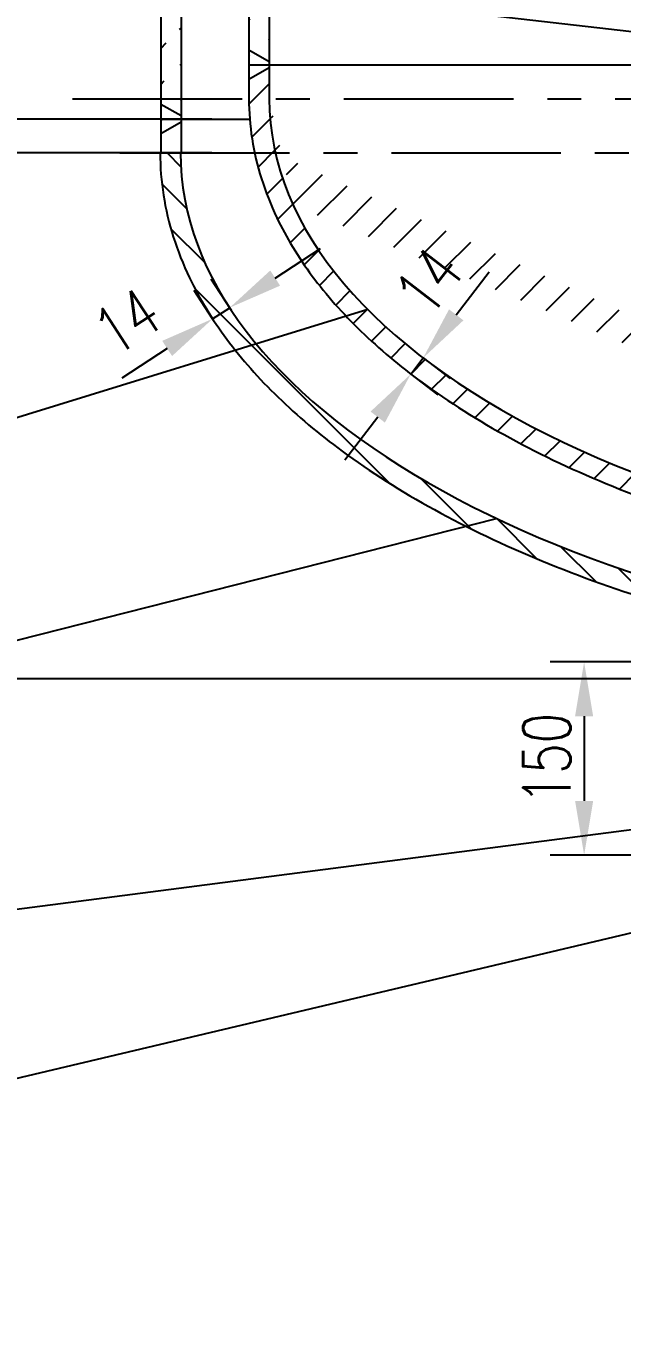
# Model space of a CAD drawing. Extents: x -8296 to 120, y 3711 to 9655.
# Drawn here: x -7070 to -6631, y 5022 to 5977 of the extents above; entities that cross this region are included whole.
import ezdxf

# ---------------------------------------------------------------- set-up
doc = ezdxf.new("R2010")
doc.units = 0
doc.header["$LTSCALE"] = 100
doc.header["$MEASUREMENT"] = 0
doc.linetypes.add('CENTER', pattern=[2, 1.25, -0.25, 0.25, -0.25])
doc.layers.get('0').update_dxf_attribs({"linetype": 'CONTINUOUS'})
doc.layers.get('DEFPOINTS').update_dxf_attribs({"linetype": 'CONTINUOUS'})
doc.layers.add('1', color=1, linetype='CENTER')
doc.layers.add('5', color=6, linetype='CONTINUOUS')
doc.styles.add('ROMANS', font='romans', dxfattribs={"width": 0.75})
doc.styles.get("Standard").update_dxf_attribs({"font": 'txt', "width": 0.75, "bigfont": 'hztxt'})
doc.dimstyles.get("Standard").update_dxf_attribs({"dimtxt": 0.18, "dimasz": 0.18, "dimexe": 0.18, "dimexo": 0.0625, "dimgap": 0.09, "dimtad": 0, "dimtih": 1, "dimtoh": 1, "dimdec": 4, "dimzin": 0, "dimdsep": 46, "dimtxsty": 'Standard', "dimcen": 0.09, "dimadec": 0, "dimazin": 0, "dimtfac": 1, "dimtdec": 4, "dimtofl": 0, "dimtmove": 0, "dimatfit": 3, "dimfxl": 0, "dimtolj": 1, "dimtzin": 0, "dimarcsym": 0})
pattern_1 = [(135, (-1491.812829333329, -42.4829547601712), (-13.25825214724777, -13.25825214724776), [])]
pattern_2 = [(45, (-1491.812829333329, -42.4829547601712), (-13.25825214724776, 13.25825214724777), [])]

# ---------------------------------------------------------------- blocks, each defined once
blk = doc.blocks.new('*D3')
at = {"layer": '5', "color": 0, "lineweight": -2}
for p, q in [((-6405.646947765792, 5507.747266740188), (-6684.026667333328, 5507.747266740188)), ((-6659.026667333328, 5467.747266740188), (-6659.026667333328, 5405.361029363767)), ((-6415.499415394796, 5365.361029363767), (-6684.026667333328, 5365.361029363767))]:
    blk.add_line(p, q, dxfattribs=at)
at = {"layer": '5', "color": 0}
for points in [[(-6665.693333999995, 5467.747266740188), (-6652.360000666661, 5467.747266740188), (-6659.026667333328, 5507.747266740188)], [(-6665.693333999995, 5405.361029363767), (-6652.360000666661, 5405.361029363767), (-6659.026667333328, 5365.361029363767)]]:
    blk.add_solid(points, dxfattribs=at)
at = {"layer": 'DEFPOINTS', "color": 0}
for p in [(-6405.646947765792, 5507.747266740188), (-6659.026667333328, 5365.361029363767), (-6415.499415394796, 5365.361029363767)]:
    blk.add_point(p, dxfattribs=at)
at = {"layer": '5', "color": 0, "insert": (-6686.526667333329, 5436.554148051975), "char_height": 35, "attachment_point": 5, "rotation": 90, "style": 'ROMANS'}
blk.add_mtext('\\A1;150', dxfattribs=at)
blk = doc.blocks.new('*D14')
at = {"layer": '5', "color": 0, "lineweight": -2}
for p, q in [((-7007.870067486721, 7197.858074239827), (-7445.810391333328, 7197.858074239827)), ((-7420.810391333328, 7157.858074239827), (-7420.810391333329, 5947.858074239828)), ((-6935.418798333329, 5907.858074239828), (-7445.810391333329, 5907.858074239828))]:
    blk.add_line(p, q, dxfattribs=at)
at = {"layer": '5', "color": 0}
for points in [[(-7427.477057999995, 7157.858074239827), (-7414.143724666661, 7157.858074239827), (-7420.810391333328, 7197.858074239827)], [(-7427.477057999996, 5947.858074239828), (-7414.143724666662, 5947.858074239828), (-7420.810391333329, 5907.858074239828)]]:
    blk.add_solid(points, dxfattribs=at)
at = {"layer": 'DEFPOINTS', "color": 0}
for p in [(-7007.870067486721, 7197.858074239827), (-7420.810391333329, 5907.858074239828), (-6935.418798333329, 5907.858074239828)]:
    blk.add_point(p, dxfattribs=at)
at = {"layer": '5', "color": 0, "insert": (-7448.31039133333, 6552.858074239827), "char_height": 35, "attachment_point": 5, "rotation": 90, "style": 'ROMANS'}
blk.add_mtext('\\A1;1290', dxfattribs=at)
blk = doc.blocks.new('*D24')
at = {"layer": '5', "color": 0, "lineweight": -2}
for p, q in [((-7183.27920833333, 5947.858074239828), (-7183.27920833333, 5987.858074239828)), ((-6933.337468333328, 5907.858074239828), (-7208.27920833333, 5907.858074239828)), ((-7183.27920833333, 5907.858074239828), (-7183.27920833333, 5882.858074239829)), ((-6933.337468333328, 5882.858074239829), (-7208.27920833333, 5882.858074239829)), ((-7183.27920833333, 5842.858074239829), (-7183.27920833333, 5802.858074239829))]:
    blk.add_line(p, q, dxfattribs=at)
at = {"layer": '5', "color": 0}
for points in [[(-7189.945874999997, 5947.858074239828), (-7176.612541666663, 5947.858074239828), (-7183.27920833333, 5907.858074239828)], [(-7189.945874999997, 5842.858074239829), (-7176.612541666663, 5842.858074239829), (-7183.27920833333, 5882.858074239829)]]:
    blk.add_solid(points, dxfattribs=at)
at = {"layer": 'DEFPOINTS', "color": 0}
for p in [(-6933.337468333328, 5907.858074239828), (-7183.27920833333, 5882.858074239829), (-6933.337468333328, 5882.858074239829)]:
    blk.add_point(p, dxfattribs=at)
at = {"layer": '5', "color": 0, "insert": (-7219.788340333327, 5960.592356239828), "char_height": 35, "attachment_point": 5, "rotation": 90, "style": 'ROMANS'}
blk.add_mtext('\\A1;25', dxfattribs=at)
blk = doc.blocks.new('*D25')
at = {"layer": '5', "color": 0, "lineweight": -2}
for p, q in [((-7001.063719333328, 5882.858074239829), (-7208.27920833333, 5882.858074239829)), ((-7183.27920833333, 5535.201199239828), (-7183.27920833333, 5842.858074239829)), ((-6243.720415006901, 5495.201199239828), (-7208.27920833333, 5495.201199239828))]:
    blk.add_line(p, q, dxfattribs=at)
at = {"layer": '5', "color": 0}
for points in [[(-7189.945874999997, 5842.858074239829), (-7176.612541666663, 5842.858074239829), (-7183.27920833333, 5882.858074239829)], [(-7189.945874999997, 5535.201199239828), (-7176.612541666663, 5535.201199239828), (-7183.27920833333, 5495.201199239828)]]:
    blk.add_solid(points, dxfattribs=at)
at = {"layer": 'DEFPOINTS', "color": 0}
for p in [(-7183.27920833333, 5882.858074239829), (-7001.063719333328, 5882.858074239829), (-6243.720415006901, 5495.201199239828)]:
    blk.add_point(p, dxfattribs=at)
at = {"layer": '5', "color": 0, "insert": (-7210.779208333331, 5689.029636739827), "char_height": 35, "attachment_point": 5, "rotation": 90, "style": 'ROMANS'}
blk.add_mtext('\\A1;375', dxfattribs=at)
blk = doc.blocks.new('*D26')
at = {"layer": '5', "color": 0, "lineweight": -2}
for p, q in [((-7420.810391333329, 5907.858074239828), (-7445.810391333329, 5907.858074239828)), ((-7420.810391333329, 5535.201199239828), (-7420.810391333329, 5867.858074239828)), ((-6989.657161333327, 5495.201199239828), (-7445.810391333329, 5495.201199239828))]:
    blk.add_line(p, q, dxfattribs=at)
at = {"layer": '5', "color": 0}
for points in [[(-7427.477057999996, 5867.858074239828), (-7414.143724666662, 5867.858074239828), (-7420.810391333329, 5907.858074239828)], [(-7427.477057999996, 5535.201199239828), (-7414.143724666662, 5535.201199239828), (-7420.810391333329, 5495.201199239828)]]:
    blk.add_solid(points, dxfattribs=at)
at = {"layer": 'DEFPOINTS', "color": 0}
for p in [(-7420.810391333329, 5907.858074239828), (-7420.810391333329, 5907.858074239828), (-6989.657161333327, 5495.201199239828)]:
    blk.add_point(p, dxfattribs=at)
at = {"layer": '5', "color": 0, "insert": (-7448.31039133333, 5701.529636739827), "char_height": 35, "attachment_point": 5, "rotation": 90, "style": 'ROMANS'}
blk.add_mtext('\\A1;400', dxfattribs=at)
blk = doc.blocks.new('*D29')
at = {"layer": '5', "color": 0, "lineweight": -2}
for p, q in [((-6753.264215380563, 5763.580303597149), (-6728.905448899078, 5795.308059513704)), ((-6786.757496572379, 5719.954668805411), (-6777.622981862048, 5731.852547680594)), ((-6777.622981862049, 5731.852547680595), (-6757.793134414201, 5716.628318629667)), ((-6786.75749657238, 5719.954668805412), (-6766.927649124532, 5704.730439754483)), ((-6811.116263053864, 5688.226912888856), (-6835.475029535348, 5656.499156972301))]:
    blk.add_line(p, q, dxfattribs=at)
at = {"layer": '5', "color": 0}
for points in [[(-6758.552174699988, 5767.64009801073), (-6747.976256061137, 5759.520509183569), (-6777.622981862048, 5731.852547680594)], [(-6816.404222373289, 5692.286707302436), (-6805.828303734438, 5684.167118475275), (-6786.757496572379, 5719.954668805411)]]:
    blk.add_solid(points, dxfattribs=at)
at = {"layer": 'DEFPOINTS', "color": 0}
for p in [(-6777.622981862049, 5731.852547680595), (-6777.622981862048, 5731.852547680594), (-6786.75749657238, 5719.954668805412)]:
    blk.add_point(p, dxfattribs=at)
at = {"layer": '5', "color": 0, "insert": (-6773.391770333328, 5788.442449239832), "char_height": 35, "attachment_point": 5, "rotation": 52.484996065118146, "style": 'ROMANS'}
blk.add_mtext('\\A1;14', dxfattribs=at)
blk = doc.blocks.new('*D30')
at = {"layer": '5', "color": 0, "lineweight": -2}
for p, q in [((-6886.703503057313, 5790.669650495931), (-6853.188085388012, 5812.503495289103)), ((-6920.218920726613, 5768.835805702759), (-6933.865073722346, 5789.782941746073)), ((-6932.786978408774, 5760.648259795036), (-6946.433131404507, 5781.595395838351)), ((-6932.786978408774, 5760.648259795036), (-6920.218920726614, 5768.83580570276)), ((-6966.302396078076, 5738.814415001865), (-6999.817813747377, 5716.980570208694))]:
    blk.add_line(p, q, dxfattribs=at)
at = {"layer": '5', "color": 0}
for points in [[(-6890.342477189508, 5796.255553440815), (-6883.064528925119, 5785.083747551049), (-6920.218920726614, 5768.83580570276)], [(-6969.94137021027, 5744.400317946748), (-6962.663421945881, 5733.228512056982), (-6932.786978408774, 5760.648259795036)]]:
    blk.add_solid(points, dxfattribs=at)
at = {"layer": 'DEFPOINTS', "color": 0}
for p in [(-6920.218920726613, 5768.835805702759), (-6920.218920726614, 5768.83580570276), (-6932.786978408774, 5760.648259795036)]:
    blk.add_point(p, dxfattribs=at)
at = {"layer": '5', "color": 0, "insert": (-6995.75824433333, 5758.71144723983), "char_height": 35, "attachment_point": 5, "rotation": 33.08250348097127, "style": 'ROMANS'}
blk.add_mtext('\\A1;14', dxfattribs=at)

msp = doc.modelspace()

# ---------------------------------------------------------------- hatches: boundary and pattern name
at = {"layer": '5'}
h = msp.add_hatch(dxfattribs=at)
h.set_pattern_fill('ANSI31', color=256, scale=150, angle=90, style=0)
h.set_pattern_definition(pattern_1)
edge = h.paths.add_edge_path()
edge.add_line((-6891.050262333327, 7318.482765239827), (-6891.050262333327, 5922.858074239829))
edge.add_line((-6906.050262333327, 7407.233383239827), (-6906.050262333327, 5922.858074239829))
h = msp.add_hatch(dxfattribs=at)
h.set_pattern_fill('ANSI31', color=256, scale=150, style=0)
h.set_pattern_definition(pattern_2)
edge = h.paths.add_edge_path()
edge.add_line((-6956.050262333329, 7131.038269086434), (-6956.050262333327, 5882.858074239829))
edge.add_line((-6971.050262333327, 7131.038269086434), (-6971.050262333327, 5882.858074239829))
edge.add_line((-6906.050262333327, 7187.251472522029), (-6951.656864051125, 7141.644870804232))
edge.add_line((-6906.050262333327, 7208.464675957624), (-6962.263465768923, 7152.25147252203))
edge.add_arc((-6941.050262333327, 7131.038269086434), 30, 135, 180)
edge.add_arc((-6941.050262333327, 7131.038269086434), 15, 135, 180)
h = msp.add_hatch(dxfattribs=at)
h.set_pattern_fill('ANSI31', color=256, scale=150, style=0)
h.set_pattern_definition(pattern_2)
edge = h.paths.add_edge_path()
edge.add_spline(control_points=[(-6906.050262333327, 5922.858074239829), (-6906.050262333327, 5912.96742309506), (-6905.276773368994, 5903.077009684938), (-6903.194501582475, 5889.770597572182), (-6902.556920017203, 5886.31019983537), (-6901.825099716829, 5882.858074239827)], knot_values=[3.141592653589793, 3.141592653589793, 3.141592653589793, 3.141592653589793, 3.219676741574805, 3.219676741574805, 3.247187507583042, 3.247187507583042, 3.247187507583042, 3.247187507583042], degree=3, periodic=0)
edge.add_line((-6901.825099716829, 5882.858074239829), (-6886.463808361877, 5882.858074239829))
edge.add_ellipse((-6191.050262333327, 5922.858074239829), major_axis=(700, 0), ratio=0.5, start_angle=180, end_angle=186.5624278686341, ccw=False)
edge.add_line((-6891.050262333327, 5922.858074239814), (-6891.050262333327, 5945.574298239827))
edge.add_line((-6891.050262333327, 5945.574298239827), (-6906.050262333328, 5937.025187239828))
edge.add_line((-6906.050262333329, 5937.025187239828), (-6906.050262333327, 5922.858074239832))
edge = h.paths.add_edge_path()
edge.add_ellipse((-6191.050262333327, 5922.858074239829), major_axis=(700, 0), ratio=0.5, start_angle=186.5624278686341, end_angle=267.33888216739115, ccw=False)
edge.add_line((-6886.463808361877, 5882.85807423983), (-6901.825099716829, 5882.85807423983))
edge.add_spline(control_points=[(-6901.825099716829, 5882.858074239827), (-6900.479786988391, 5876.511996519004), (-6898.816005346795, 5870.193873543503), (-6893.786571406041, 5854.222372002584), (-6889.987823565112, 5844.624338443812), (-6878.461693609823, 5820.474036364639), (-6869.723245276749, 5806.106278791981), (-6849.003345938232, 5778.189396606922), (-6837.022020300672, 5764.638759456853), (-6810.038518784368, 5738.496838405422), (-6795.03586731595, 5725.904931693864), (-6758.916117832527, 5699.366824109852), (-6737.174763163042, 5685.663854013726), (-6690.105053711304, 5660.053329874804), (-6664.776510094194, 5648.146146282227), (-6611.046846649133, 5626.334514003647), (-6582.645930726061, 5616.43044334188), (-6523.350035407679, 5598.807165192628), (-6492.455443156192, 5591.088238273882), (-6428.805234423589, 5577.982056258864), (-6396.050088607604, 5572.594987160821), (-6329.3531498097, 5564.257049693945), (-6295.411866734612, 5561.306289644769), (-6248.695287031194, 5558.97797404799), (-6236.130307909181, 5558.520985930008), (-6223.550262333327, 5558.231835116638)], knot_values=[3.247187507583042, 3.247187507583042, 3.247187507583042, 3.247187507583042, 3.297760829559817, 3.297760829559817, 3.375844917544828, 3.375844917544828, 3.496939602311599, 3.496939602311599, 3.61803428707837, 3.61803428707837, 3.73912897184514, 3.73912897184514, 3.88478061180676, 3.88478061180676, 4.03043225176838, 4.03043225176838, 4.176083891729999, 4.176083891729999, 4.321735531691619, 4.321735531691619, 4.467387171653239, 4.467387171653239, 4.613038811614858, 4.613038811614858, 4.666436768308554, 4.666436768308554, 4.666436768308554, 4.666436768308554], degree=3, periodic=0)
edge.add_line((-6223.550262333327, 5558.231835116638), (-6223.550262333327, 5573.235509893648))
h = msp.add_hatch(dxfattribs=at)
h.set_pattern_fill('ANSI31', color=256, scale=150, angle=90, style=0)
h.set_pattern_definition(pattern_1)
edge = h.paths.add_edge_path()
edge.add_ellipse((-6191.050262333327, 5882.858074239829), major_axis=(765.4083877251413, 1.823203012602841e-11), ratio=0.4899345317008057, start_angle=179.9999999999971, end_angle=253.86657037523588, ccw=False)
edge.add_line((-6956.45865005847, 5882.858074239829), (-6971.45865005847, 5882.85807423983))
edge.add_spline(control_points=[(-6971.45865005847, 5882.858074239829), (-6971.45865005847, 5872.480251590531), (-6970.644511969105, 5862.102674137994), (-6967.402696620788, 5841.450764809872), (-6964.975313877905, 5831.176772223793), (-6958.54710033011, 5810.822485391937), (-6954.546631298581, 5800.742230353662), (-6942.414918601498, 5775.387760313331), (-6933.2219280674, 5760.300066482325), (-6911.415008927044, 5730.953203729986), (-6898.801178696223, 5716.692494689277), (-6870.377212854582, 5689.142470651542), (-6854.566582813371, 5675.852534389434), (-6816.653855790315, 5647.92340151393), (-6793.925269214815, 5633.517281832615), (-6744.700295947652, 5606.495821737339), (-6718.203720897294, 5593.88084389007), (-6661.9533433505, 5570.651059338049), (-6632.199729450967, 5560.03661967918), (-6570.010385807935, 5540.993850986231), (-6537.575020203483, 5532.565795778161), (-6471.524318691292, 5518.237483290295), (-6437.962135697111, 5512.277284193633), (-6403.738255394795, 5507.478323953756)], knot_values=[3.141592653589793, 3.141592653589793, 3.141592653589793, 3.141592653589793, 3.218348605513731, 3.218348605513731, 3.29510455743767, 3.29510455743767, 3.371860509361608, 3.371860509361608, 3.490736077828676, 3.490736077828676, 3.609611646295745, 3.609611646295745, 3.728487214762814, 3.728487214762814, 3.870256060409404, 3.870256060409404, 4.012024906055994, 4.012024906055994, 4.153793751702584, 4.153793751702584, 4.295562597349174, 4.295562597349174, 4.433639240088925, 4.433639240088925, 4.433639240088925, 4.433639240088925], degree=3, periodic=0)
edge.add_line((-6403.738255394794, 5507.478323953757), (-6403.738255394795, 5522.626628195945))
edge = h.paths.add_edge_path()
edge.add_line((-6251.371132605462, 5549.033560566654), (-6261.977734323261, 5559.640162284452))
edge.add_line((-6261.977734323262, 5559.640162284452), (-6306.003287889033, 5515.61460871868))
edge.add_arc((-6313.07435570089, 5522.685676530553), 9.999999999999709, 264.5318842097021, 314.99999999993736, ccw=False)
edge.add_ellipse((-6191.050262333327, 5882.858074239829), major_axis=(765.4083877251413, 1.823203012602841e-11), ratio=0.4899345317008057, start_angle=257.1145535751991, end_angle=260.76635551665396, ccw=False)
edge.add_line((-6361.738255394797, 5517.301372983539), (-6361.738255394797, 5502.208736117779))
edge.add_spline(control_points=[(-6361.738255394797, 5502.20873611778), (-6346.245792383557, 5500.490153086001), (-6330.647746363544, 5499.005604531116), (-6314.972956456064, 5497.757874477977)], knot_values=[4.489711395224336, 4.489711395224336, 4.489711395224336, 4.489711395224336, 4.551344504558628, 4.551344504558628, 4.551344504558628, 4.551344504558628], degree=3, periodic=0)
edge.add_line((-6314.972956456062, 5497.757874477977), (-6311.175016836311, 5497.757930706323))
edge.add_arc((-6313.07435570089, 5522.685676530555), 24.99999999999914, 274.3571624840213, 314.9999999999661)
edge.add_line((-6295.396686171236, 5505.008007000881), (-6251.371132605463, 5549.033560566654))

# ---------------------------------------------------------------- linework, layer by layer
for p, q in [((-6906.050262333327, 7407.233383239827), (-6906.050262333327, 5922.858074239829)), ((-6891.050262333327, 7318.482765239827), (-6891.050262333327, 5922.858074239829)), ((-6971.050262333327, 7131.038269086434), (-6971.050262333327, 5882.858074239829)), ((-6956.050262333329, 7131.038269086434), (-6956.050262333327, 5882.858074239829)), ((-6906.050262333327, 5947.858074239829), (-6559.367703702144, 5947.858074239829)), ((-6971.050262333327, 5907.858074239828), (-6905.457648154617, 5907.858074239828))]:
    msp.add_line(p, q)
for centre, major_axis, ratio, start_param, end_param in [((-6191.050262333327, 5922.858074239829), (700, 0), 0.5, 3.141592653589793, 6.283185307179586), ((-6191.050262333327, 5882.858074239829), (765.4083877251413, 1.823203012602841e-11), 0.4899345317008057, 3.141592653589743, 4.551231482191691)]:
    msp.add_ellipse(centre, major_axis=major_axis, ratio=ratio, start_param=start_param, end_param=end_param)
for points, knots in [([(-6906.050262333327, 5922.858074239829), (-6906.050262333327, 5912.96742309506), (-6905.276773368994, 5903.077009684938), (-6902.197223803108, 5883.397659510474), (-6899.891447331358, 5873.609053763772), (-6893.786571406041, 5854.222372002584), (-6889.987823565112, 5844.624338443812), (-6878.461693609823, 5820.474036364639), (-6869.723245276749, 5806.106278791981), (-6849.003345938232, 5778.189396606922), (-6837.022020300672, 5764.638759456853), (-6810.038518784368, 5738.496838405422), (-6795.03586731595, 5725.904931693864), (-6758.916117832527, 5699.366824109852), (-6737.174763163042, 5685.663854013726), (-6690.105053711304, 5660.053329874804), (-6664.776510094194, 5648.146146282227), (-6611.046846649133, 5626.334514003647), (-6582.645930726061, 5616.43044334188), (-6523.350035407679, 5598.807165192628), (-6492.455443156192, 5591.088238273882), (-6428.805234423589, 5577.982056258864), (-6396.050088607604, 5572.594987160821), (-6329.3531498097, 5564.257049693945), (-6295.411866734612, 5561.306289644769), (-6248.695287031194, 5558.97797404799), (-6236.130307909181, 5558.520985930008), (-6223.550262333327, 5558.231835116638)], [3.141592653589793, 3.141592653589793, 3.141592653589793, 3.141592653589793, 3.219676741574805, 3.219676741574805, 3.297760829559817, 3.297760829559817, 3.375844917544828, 3.375844917544828, 3.496939602311599, 3.496939602311599, 3.61803428707837, 3.61803428707837, 3.73912897184514, 3.73912897184514, 3.88478061180676, 3.88478061180676, 4.03043225176838, 4.03043225176838, 4.176083891729999, 4.176083891729999, 4.321735531691619, 4.321735531691619, 4.467387171653239, 4.467387171653239, 4.613038811614858, 4.613038811614858, 4.666436768308554, 4.666436768308554, 4.666436768308554, 4.666436768308554]), ([(-6971.45865005847, 5882.858074239829), (-6971.45865005847, 5872.480251590531), (-6970.644511969105, 5862.102674137994), (-6967.402696620788, 5841.450764809872), (-6964.975313877905, 5831.176772223793), (-6958.54710033011, 5810.822485391937), (-6954.546631298581, 5800.742230353662), (-6942.414918601498, 5775.387760313331), (-6933.2219280674, 5760.300066482325), (-6911.415008927044, 5730.953203729986), (-6898.801178696223, 5716.692494689277), (-6870.377212854582, 5689.142470651542), (-6854.566582813371, 5675.852534389434), (-6816.653855790315, 5647.92340151393), (-6793.925269214815, 5633.517281832615), (-6744.700295947652, 5606.495821737339), (-6718.203720897294, 5593.88084389007), (-6661.9533433505, 5570.651059338049), (-6632.199729450967, 5560.03661967918), (-6570.010385807935, 5540.993850986231), (-6537.575020203483, 5532.565795778161), (-6471.524318691292, 5518.237483290295), (-6437.962135697111, 5512.277284193633), (-6403.738255394795, 5507.478323953756)], [3.141592653589793, 3.141592653589793, 3.141592653589793, 3.141592653589793, 3.218348605513731, 3.218348605513731, 3.29510455743767, 3.29510455743767, 3.371860509361608, 3.371860509361608, 3.490736077828676, 3.490736077828676, 3.609611646295745, 3.609611646295745, 3.728487214762814, 3.728487214762814, 3.870256060409404, 3.870256060409404, 4.012024906055994, 4.012024906055994, 4.153793751702584, 4.153793751702584, 4.295562597349174, 4.295562597349174, 4.433639240088925, 4.433639240088925, 4.433639240088925, 4.433639240088925])]:
    msp.add_open_spline(points, degree=3, knots=knots)
at = {"layer": '1'}
for p, q in [((-7036.125817333326, 5922.858074239829), (-5371.262179333327, 5922.858074239829)), ((-7001.063719333328, 5882.858074239829), (-5351.539805333327, 5882.858074239829))]:
    msp.add_line(p, q, dxfattribs=at)
at = {"layer": '5'}
for p, q in [((-7832.882666748159, 6111.060166117857), (-6191.050262333327, 5922.858074239829)), ((-6891.050262333327, 5950.141850239828), (-6906.050262333327, 5958.690961239828)), ((-6891.050262333327, 5945.574298239828), (-6906.050262333327, 5937.025187239828)), ((-6956.050262333327, 5910.141850239827), (-6971.050262333327, 5918.690961239827)), ((-6956.050262333327, 5905.574298239827), (-6971.050262333327, 5897.025187239828)), ((-7832.882666748159, 5454.863136117857), (-6818.534961507676, 5767.726716753603)), ((-7832.882666748159, 5332.106420117857), (-6723.488256806473, 5613.456541424905)), ((-7832.882666748159, 5227.366277117856), (-6191.050262333325, 5440.493212)), ((-7832.882666748159, 5021.987164117856), (-6382.738255394797, 5365.361029363767))]:
    msp.add_line(p, q, dxfattribs=at)

# ---------------------------------------------------------------- dimensions: what is measured, and where the dimension line sits
for base, p1, p2, text, picture, middle in [((-7420.810391333329, 5907.858074239828), (-7007.870067486721, 7197.858074239827), (-6935.418798333329, 5907.858074239828), '1290', '*D14', (-7448.31039133333, 6552.858074239827)), ((-7420.810391333329, 5907.858074239828), (-6989.657161333327, 5495.201199239828), (-7420.810391333329, 5907.858074239828), '400', '*D26', (-7448.31039133333, 5701.529636739827)), ((-7183.27920833333, 5882.858074239829), (-6243.720415006901, 5495.201199239828), (-7001.063719333328, 5882.858074239829), '375', '*D25', (-7210.779208333331, 5689.029636739827)), ((-6659.026667333328, 5365.361029363767), (-6405.646947765792, 5507.747266740188), (-6415.499415394796, 5365.361029363767), '150', '*D3', (-6686.526667333329, 5436.554148051975))]:
    dim = msp.add_linear_dim(base=base, p1=p1, p2=p2, angle=90, text=text, dimstyle='Standard', override={"dimscale": 10, "dimtxt": 3.5, "dimasz": 4, "dimexe": 2.5, "dimexo": 0, "dimgap": 1, "dimtad": 1, "dimtih": 0, "dimtoh": 0, "dimdec": 0, "dimtxsty": 'ROMANS', "dimtdec": 0, "dimtofl": 1, "dimtmove": 2}, dxfattribs=at)
    dim.commit()
    dim.dimension.update_dxf_attribs({"geometry": picture, "text_midpoint": middle})
for base, p1, p2, angle, text, picture, middle, dimtype in [((-7183.27920833333, 5882.858074239829), (-6933.337468333328, 5907.858074239828), (-6933.337468333328, 5882.858074239829), 90, '25', '*D24', (-7219.788340333327, 5960.592356239828), 160), ((-6777.622981862048, 5731.852547680594), (-6786.75749657238, 5719.954668805412), (-6777.622981862049, 5731.852547680595), 52.484996065118146, '14', '*D29', (-6773.391770333328, 5788.442449239832), 161), ((-6920.218920726614, 5768.83580570276), (-6932.786978408774, 5760.648259795035), (-6920.218920726613, 5768.835805702759), 33.08250348097126, '14', '*D30', (-6995.75824433333, 5758.71144723983), 161)]:
    dim = msp.add_linear_dim(base=base, p1=p1, p2=p2, angle=angle, text=text, dimstyle='Standard', override={"dimscale": 10, "dimtxt": 3.5, "dimasz": 4, "dimexe": 2.5, "dimexo": 0, "dimgap": 1, "dimtad": 1, "dimtih": 0, "dimtoh": 0, "dimdec": 0, "dimtxsty": 'ROMANS', "dimtdec": 0, "dimtofl": 1, "dimtmove": 2}, dxfattribs=at)
    dim.commit()
    dim.dimension.update_dxf_attribs({"geometry": picture, "text_midpoint": middle, "dimtype": dimtype})

doc.saveas('drawing.dxf')
